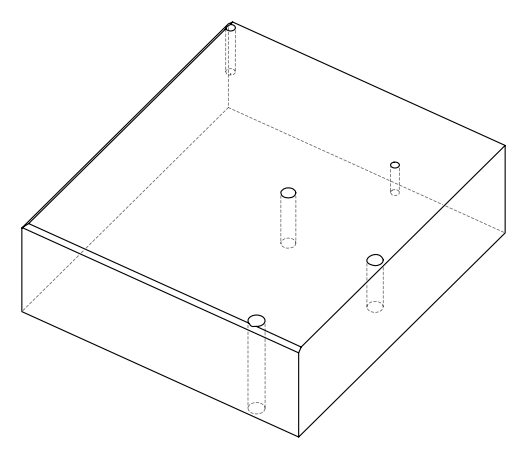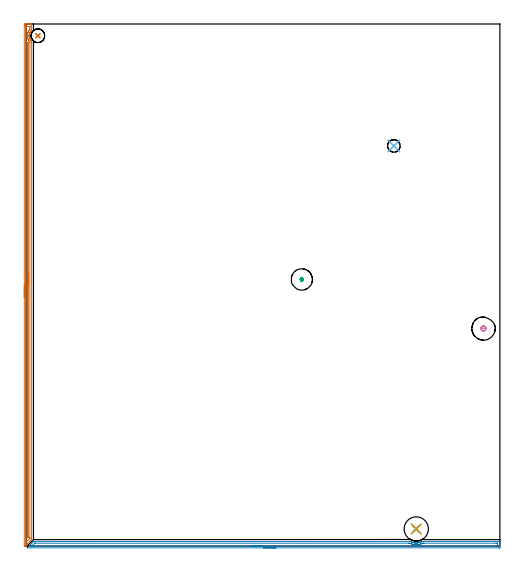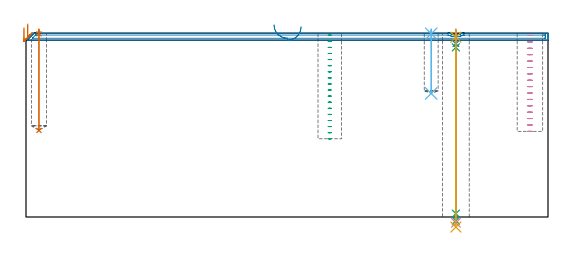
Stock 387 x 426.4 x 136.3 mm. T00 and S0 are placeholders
(PLAN: 13 operations, 8 tool changes, 21 min)
(1 AREA_MILL | FG_CHAMFER_SURFACE | UGT0205_001 | 10.25 min | 7677 mm3)
(2 AREA_MILL_1 | FG_CHAMFER_SURFACE_1 | UGT0205_001 | 6.34 min | 5174 mm3)
(3 MILL_BLIND_HOLE_FROM_SOLID_MATERIAL | STEP1POCKET | UGT0201_133 | Spiral | 0.83 min | 18617 mm3)
(4 MILL_BLIND_HOLE_FROM_SOLID_MATERIAL_1 | STEP1POCKET_1 | UGT0201_133 | Spiral | 1.2 min | 20417 mm3)
(5 SPOT_DRILL | STEP1HOLE | NXT0321_9005460120000 | 0.05 min | 186 mm3)
(6 SPOT_DRILL_1 | STEP1POCKET_2 | NXT0321_9005460120000 | 0.03 min | 5 mm3)
(7 SPOT_DRILL_2 | STEP1POCKET_3 | NXT0321_9005460120000 | 0.03 min | 3 mm3)
(8 DRILL_BLIND_HOLE_INTO_CENTER | STEP1HOLE | NXT0301_023 | 0.04 min | 100 mm3)
(9 GUN_DRILL_THROUGH_HOLE | STEP1HOLE | UGT0307_001 | 0.6 min | 2490 mm3)
(10 SPADE_DRILL_TO_ENLARGE_THROUGH_HOLE | STEP1HOLE | UGT0306_003 | 0.57 min | 13894 mm3)
(11 DRILL_TO_ENLARGE_THROUGH_HOLE | STEP1HOLE | UGT0301_264 | 0.58 min | 25229 mm3)
(12 DRILL_BLIND_HOLE_INTO_CENTER_1 | STEP1POCKET_2 | NXT0301_074 | 0.19 min | 3599 mm3)
(13 DRILL_BLIND_HOLE_INTO_CENTER_2 | STEP1POCKET_3 | UGT0301_223 | 0.3 min | 6843 mm3)
(TOOL UGT0205_001 | Chamfer Mill 20 x 3 x 45 deg. | D20 FL50 Z2)
(TOOL UGT0201_133 | Carbide End Mill 15.0 | D15 FL30 Z4)
(TOOL NXT0321_9005460120000 | NC Spot Drill, 142deg, 12mm, Carbide, Uncoated | D12 PA142 FL30 Z2)
(TOOL NXT0301_023 | Carbide Drill 5.2mm [860.1-0520-016A1-MM 2214] | D5.2 PA140 FL28 Z2)
(TOOL UGT0307_001 | Gun Drill 5 mm | D5 PA130 FL24 Z1)
(TOOL UGT0306_003 | Spade Drill 12.5mm | D12.5 PA132 FL10 Z2)
(TOOL UGT0301_264 | Twist Drill 19.8 mm | D19.8 PA118 FL140 Z2)
(TOOL NXT0301_074 | Carbide Drill 10.3mm [860.1-1030-031A1-MM 2214] | D10.3 PA140 FL55 Z2)
(TOOL UGT0301_223 | Twist Drill 11.2 mm | D11.2 PA118 FL90 Z2)
(OP 1 AREA_MILL)
G17 G21 G94 G90
T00 M6
G54
G17 G0 G90 X-1.5 Y203.2 S1061 M3
G43 Z146.3 H0
Z140.3
G94 G1 Y203.238 Z139.428 F250.
Y203.352 Z138.564
Y203.541 Z137.712
Y203.803 Z136.88
Y204.137 Z136.074
Y204.54 Z135.3
Y205.008 Z134.564
Y205.54 Z133.872
Y206.129 Z133.229
Y206.772 Z132.64
Y207.464 Z132.109
Y208.2 Z131.64
Y208.974 Z131.237
Y209.78 Z130.903
Y210.612 Z130.641
Y211.463 Z130.452
Y212.328 Z130.338
Y213.2 Z130.3
Y425.271
X-1.499 Y425.784 Z130.301
X-1.496 Y426.16 Z130.302
X-1.492 Y426.39 Z130.304
X-1.127 Y426.4 Z130.669
X1.5 Z133.294
X2.044 Z133.84
X2.376 Z134.172
X2.919 Z134.715
X3.252 Z135.046
X4.218 Z136.017
X4.361 Y426.397 Z136.154
X4.498 Y426.39 Z136.288
X4.5 Y426.23 Z136.3
X4.497 Y421.314 Z136.297
X4.501 Y421.148 Z136.293
X4.484 Y421.083 Z136.275
X4.446 Y421.039 Z136.238
X4.388 Y420.987 Z136.185
X4.303 Y420.91 Z136.101
X4.186 Y420.794 Z135.984
X4.039 Y420.649 Z135.838
X3.87 Y420.466 Z135.67
X3.76 Y420.333 Z135.56
X3.544 Y420.031 Z135.342
X3.447 Y419.896 Z135.245
X3.252 Y419.574 Z135.05
X3.17 Y419.44 Z134.969
X3.093 Y419.288 Z134.892
X3.001 Y419.106 Z134.798
X2.887 Y418.83 Z134.686
X2.787 Y418.547 Z134.587
X2.689 Y418.192 Z134.486
X2.664 Y418.103 Z134.462
X2.576 Y417.654 Z134.375
X2.521 Y417.209 Z134.321
X2.513 Y417.075 Z134.312
X2.508 Y416.985 Z134.305
X2.509 Y416.852 Z134.297
X2.507 Y416.824 Z134.301
Y416.817
X2.506 Y416.805 Z134.3
X2.508 Y416.761 Z134.296
X2.509 Y416.642 Z134.304
Y416.592 Z134.307
X2.51 Y416.537 Z134.309
X2.529 Y416.314 Z134.326
X2.578 Y415.959 Z134.372
X2.589 Y415.869 Z134.387
X2.667 Y415.512 Z134.46
X2.685 Y415.42 Z134.481
X2.813 Y414.976 Z134.611
X2.902 Y414.732 Z134.701
X2.929 Y414.666 Z134.728
X3. Y414.494 Z134.8
X3.169 Y414.172 Z134.965
X3.215 Y414.083 Z135.012
X3.342 Y413.88 Z135.139
X3.5 Y413.627 Z135.298
X3.822 Y413.19 Z135.621
X3.87 Y413.133 Z135.669
X4.239 Y412.755 Z136.037
X4.428 Y412.576 Z136.224
X4.497 Y412.504 Z136.289
X4.5 Y412.386 Z136.3
Y5.975
X4.495 Y5.198 Z136.291
X4.384 Y5.082 Z136.181
X3.936 Y4.636 Z135.735
X2.596 Y3.296 Z134.395
X1.256 Y1.956 Z133.055
X0.81 Y1.509 Z132.608
X0.274 Y0.973 Z132.073
X0.04 Y0.739 Z131.837
X-0.082 Y0.616 Z131.715
X-0.531 Y0.169 Z131.268
X-0.69 Y0.016 Z131.11
X-0.699 Y0.01 Z131.1
X-1.022 Y0. Z130.778
X-1.349 Z130.45
X-1.494 Y0.01 Z130.305
X-1.5 Y0.039 Z130.3
Y213.2
X-0.086 Z131.714
X-0.085 Y423.827 Z131.715
X-0.084 Y423.997 Z131.716
X-0.079 Y424.358 Z131.721
X-0.072 Y424.39 Z131.728
X-0.007 Y424.394 Z131.793
X0.098 Y424.398 Z131.898
X0.23 Y424.4 Z132.03
X2.858 Y424.399 Z134.658
X3.024 Y424.395 Z134.824
X3.055 Y424.391 Z134.855
X3.078 Y424.385 Z134.878
X3.079 Y424.348 Z134.879
X3.083 Y424.169 Z134.883
Y423.104
X3.079 Y422.387 Z134.879
X3.076 Y422.211 Z134.876
X3.066 Y422.127 Z134.866
X2.796 Y421.782 Z134.596
X2.454 Y421.318 Z134.254
X2.422 Y421.271 Z134.222
X2.376 Y421.198 Z134.176
X2.09 Y420.716 Z133.89
X1.937 Y420.425 Z133.737
X1.792 Y420.127 Z133.592
X1.561 Y419.531 Z133.361
X1.5 Y419.363 Z133.3
X1.344 Y418.797 Z133.144
X1.308 Y418.638 Z133.108
X1.197 Y418.054 Z132.997
X1.159 Y417.745 Z132.959
X1.111 Y417.249 Z132.911
X1.096 Y416.852 Z132.896
X1.108 Y416.358 Z132.908
X1.143 Y415.959 Z132.943
X1.231 Y415.34 Z133.031
X1.288 Y415.065 Z133.088
X1.327 Y414.886 Z133.127
X1.5 Y414.232 Z133.3
X1.526 Y414.145 Z133.326
X1.733 Y413.615 Z133.533
X1.885 Y413.279 Z133.685
X2.055 Y412.952 Z133.855
X2.376 Y412.404 Z134.176
X2.385 Y412.39 Z134.185
X2.408 Y412.353 Z134.208
X2.906 Y411.678 Z134.706
X3.057 Y411.493 Z134.857
X3.076 Y411.464 Z134.876
X3.08 Y411.445 Z134.88
X3.083 Y411.402 Z134.883
X3.085 Y411.311 Z134.885
Y6.869
X3.084 Y6.507 Z134.884
X3.081 Y6.326 Z134.881
X3.079 Y6.24 Z134.879
X3.036 Y6.195 Z134.836
X2.824 Y5.975 Z134.624
X0.146 Y3.296 Z131.946
X-0.029 Y3.125 Z131.771
X-0.058 Y3.098 Z131.742
X-0.075 Y3.085 Z131.725
X-0.079 Y3.12 Z131.721
X-0.083 Y3.296 Z131.717
X-0.085 Y3.663 Z131.715
X-0.086 Y4.02 Z131.714
Y213.2
X1.328 Z133.128
X1.329 Y410.599 Z133.129
X1.331 Y410.772 Z133.131
X1.335 Y410.949 Z133.135
X1.34 Y411.029 Z133.14
X1.421 Y410.918 Z133.221
X1.5 Y410.809 Z133.3
X1.645 Y410.599 Z133.445
X1.665 Y410.552 Z133.465
X1.667 Y410.511 Z133.467
X1.67 Y410.426 Z133.47
X1.671 Y409.706 Z133.471
X1.672 Y409.531 Z133.472
X1.671 Y7.762 Z133.471
X1.67 Y7.588 Z133.47
X1.667 Y7.412 Z133.467
X1.665 Y7.299 Z133.465
X1.626 Y7.237 Z133.426
X1.5 Y7.108 Z133.3
X1.38 Y6.991 Z133.18
X1.335 Y7.016 Z133.135
X1.333 Y7.039 Z133.133
X1.329 Y7.762 Z133.129
Y7.937
X1.328 Y213.2 Z133.128
Y214.072 Z133.167
Y214.936 Z133.28
Y215.788 Z133.469
Y216.62 Z133.732
Y217.426 Z134.065
Y218.2 Z134.468
Y218.936 Z134.937
Y219.628 Z135.468
Y220.271 Z136.057
Y220.86 Z136.701
Y221.391 Z137.393
Y221.86 Z138.128
Y222.263 Z138.902
Y222.597 Z139.708
Y222.859 Z140.54
Y223.048 Z141.392
Y223.162 Z142.257
Y223.2 Z143.128
G0 Z146.3
M5
M2
(OP 2 AREA_MILL_1)
G17 G21 G94 G90
T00 M6
G54
G17 G0 G90 X203.9 Y-1.5 S1061 M3
G43 Z146.3 H0
Z141.1
G94 G1 X203.862 Z140.228 F250.
X203.748 Z139.364
X203.559 Z138.512
X203.297 Z137.68
X202.963 Z136.874
X202.56 Z136.1
X202.092 Z135.364
X201.561 Z134.672
X200.971 Z134.029
X200.328 Z133.44
X199.636 Z132.908
X198.9 Z132.44
X198.126 Z132.037
X197.32 Z131.703
X196.488 Z131.441
X195.637 Z131.252
X194.772 Z131.138
X193.9 Z131.1
X0.969
X0.819 Y-1.493 Z131.106
X0.969 Y-1.334 Z131.266
X1.182 Y-1.118 Z131.482
X1.205 Y-1.095 Z131.505
X1.863 Y-0.437 Z132.162
X2.756 Y0.456 Z133.055
X3.545 Y1.246 Z133.844
X3.649 Y1.351 Z133.947
X3.98 Y1.68 Z134.28
X4.2 Y1.9 Z134.5
X4.424 Y2.124 Z134.723
X4.542 Y2.244 Z134.84
X4.716 Y2.417 Z135.015
X4.989 Y2.69 Z135.288
X5.154 Y2.856 Z135.451
X5.316 Y3.017 Z135.615
X5.435 Y3.136 Z135.734
X5.593 Y3.295 Z135.89
X5.882 Y3.582 Z136.179
X5.998 Y3.695 Z136.291
X6.775 Y3.7 Z136.3
X313.142
X313.979 Y3.693 Z136.292
X314.035 Y3.668 Z136.267
X314.202 Y3.588 Z136.187
X314.42 Y3.48 Z136.079
X314.836 Y3.295 Z135.893
X314.869 Y3.28 Z135.878
X315.375 Y3.085 Z135.68
X315.494 Y3.037 Z135.635
X315.627 Y2.991 Z135.59
X315.762 Y2.951 Z135.546
X315.821 Y2.936 Z135.529
X316.11 Y2.856 Z135.45
X316.207 Y2.83 Z135.423
X316.268 Y2.815 Z135.409
X316.655 Y2.721 Z135.32
X316.713 Y2.71 Z135.31
X317.1 Y2.637 Z135.237
X317.561 Y2.574 Z135.173
X317.581 Y2.572 Z135.17
X317.608 Y2.57 Z135.167
X317.755 Y2.556 Z135.154
X317.994 Y2.533 Z135.13
X318.29 Y2.521 Z135.113
X318.31 Y2.519 Z135.112
X318.437 Y2.515 Z135.103
X318.469 Y2.512 Z135.105
X318.833 Y2.511 Z135.103
X318.888 Y2.51 Z135.105
X318.975 Y2.517
X319.293 Y2.527 Z135.123
X319.333 Y2.528 Z135.126
X319.78 Y2.566 Z135.166
X320.226 Y2.626 Z135.225
X320.673 Y2.707 Z135.306
X320.84 Y2.745 Z135.343
X321.119 Y2.809 Z135.405
X321.514 Y2.917 Z135.512
X321.627 Y2.953 Z135.547
X321.794 Y3.003 Z135.6
X321.906 Y3.037 Z135.635
X322.011 Y3.075 Z135.672
X322.46 Y3.251 Z135.849
X322.904 Y3.445 Z136.042
X322.967 Y3.476 Z136.073
X323.339 Y3.657 Z136.257
X323.414 Y3.689 Z136.289
X323.427 Y3.693 Z136.293
X323.86 Y3.7 Z136.3
X386.831
X386.99 Y3.698 Z136.288
X386.997 Y3.549 Z136.142
X387. Y3.393 Z135.993
Y3.083 Z135.682
Y2.417 Z135.012
Y1.206 Z133.803
Y0.661 Z133.255
Y-0.823 Z131.773
X386.996 Y-1.095 Z131.501
X386.99 Y-1.492 Z131.105
X386.791 Y-1.495 Z131.102
X386.384 Y-1.5 Z131.1
X193.9
Y-0.086 Z132.514
X4.989 Y-0.085 Z132.515
X4.854
X4.737 Y-0.081 Z132.519
X4.688 Y-0.079 Z132.521
X4.689 Y-0.073 Z132.527
X4.761 Y0.006 Z132.606
X4.842 Y0.09 Z132.69
X4.989 Y0.239 Z132.839
X6.775 Y2.025 Z134.625
X6.977 Y2.219 Z134.819
X7.026 Y2.264 Z134.864
X7.055 Y2.279 Z134.879
X7.099 Y2.281 Z134.881
X7.289 Y2.284 Z134.884
X7.668 Y2.285 Z134.885
X7.802 Y2.286 Z134.886
X312.383 Y2.285 Z134.885
X313.142 Y2.28 Z134.88
X313.283 Y2.279 Z134.879
X314.035 Y1.993 Z134.593
X314.733 Y1.731 Z134.331
X314.928 Y1.67 Z134.27
X315.38 Y1.539 Z134.139
X315.821 Y1.43 Z134.03
X315.965 Y1.397 Z133.997
X316.715 Y1.257 Z133.857
X317.05 Y1.209 Z133.809
X317.608 Y1.149 Z133.749
X318.035 Y1.119 Z133.719
X318.501 Y1.101 Z133.701
X318.947
X319.394 Y1.12 Z133.72
X319.791 Y1.149 Z133.749
X320.287 Y1.202 Z133.802
X320.59 Y1.242 Z133.842
X321.181 Y1.346 Z133.946
X321.342 Y1.38 Z133.98
X322.025 Y1.539 Z134.139
X322.074 Y1.553 Z134.153
X322.744 Y1.758 Z134.358
X322.84 Y1.79 Z134.39
X322.967 Y1.837 Z134.437
X323.387 Y2.004 Z134.604
X323.86 Y2.197 Z134.797
X324.019 Y2.261 Z134.861
X324.091 Y2.279 Z134.879
X324.184 Y2.281 Z134.881
X324.374 Y2.284 Z134.884
X324.753 Y2.286 Z134.886
X324.887
X383.838
X384.598 Y2.285 Z134.885
X384.733 Y2.284 Z134.884
X384.953 Y2.279 Z134.879
X384.991 Y2.27 Z134.87
X384.995 Y2.241 Z134.841
X384.997 Y2.21 Z134.81
X384.999 Y2.022 Z134.622
X385. Y1.539 Z134.139
Y1.144 Z133.744
X384.996 Y0.661 Z133.261
X384.991 Y0.275 Z132.875
X384.968 Y-0.079 Z132.521
X384.598 Y-0.084 Z132.516
X384.463 Y-0.085 Z132.515
X193.9 Y-0.086 Z132.514
X193.029 Z132.552
X192.164 Z132.666
X191.312 Z132.855
X190.48 Z133.117
X189.674 Z133.451
X188.9 Z133.854
X188.164 Z134.323
X187.472 Z134.854
X186.829 Z135.443
X186.24 Z136.086
X185.709 Z136.778
X185.24 Z137.514
X184.837 Z138.288
X184.503 Z139.094
X184.241 Z139.926
X184.052 Z140.778
X183.938 Z141.643
X183.9 Z142.514
G0 Z146.3
M5
M2
(OP 3 MILL_BLIND_HOLE_FROM_SOLID_MATERIAL)
G17 G21 G94 G90
T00 M6
G54
G17 G0 G90 X225.2 Y217.7 S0 M3
G43 Z146.3 H0
Z134.783
G94 G3 X225.8 Y218.3 R0.6 F250.
X225.2 Y218.9 R0.6
X224. Y217.7 R1.2
X225.2 Y218.9 R-1.2
X224.6 Y218.3 R0.6
X225.2 Y217.7 R0.6
G0 Z130.267
G3 X225.8 Y218.3 R0.6
X225.2 Y218.9 R0.6
X224. Y217.7 R1.2
X225.2 Y218.9 R-1.2
X224.6 Y218.3 R0.6
X225.2 Y217.7 R0.6
G0 Z125.75
G3 X225.8 Y218.3 R0.6
X225.2 Y218.9 R0.6
X224. Y217.7 R1.2
X225.2 Y218.9 R-1.2
X224.6 Y218.3 R0.6
X225.2 Y217.7 R0.6
G0 Z121.233
G3 X225.8 Y218.3 R0.6
X225.2 Y218.9 R0.6
X224. Y217.7 R1.2
X225.2 Y218.9 R-1.2
X224.6 Y218.3 R0.6
X225.2 Y217.7 R0.6
G0 Z116.717
G3 X225.8 Y218.3 R0.6
X225.2 Y218.9 R0.6
X224. Y217.7 R1.2
X225.2 Y218.9 R-1.2
X224.6 Y218.3 R0.6
X225.2 Y217.7 R0.6
G0 Z112.2
G3 X225.8 Y218.3 R0.6
X225.2 Y218.9 R0.6
X224. Y217.7 R1.2
X225.2 Y218.9 R-1.2
X224.6 Y218.3 R0.6
X225.2 Y217.7 R0.6
G0 Z107.683
G3 X225.8 Y218.3 R0.6
X225.2 Y218.9 R0.6
X224. Y217.7 R1.2
X225.2 Y218.9 R-1.2
X224.6 Y218.3 R0.6
X225.2 Y217.7 R0.6
G0 Z103.167
G3 X225.8 Y218.3 R0.6
X225.2 Y218.9 R0.6
X224. Y217.7 R1.2
X225.2 Y218.9 R-1.2
X224.6 Y218.3 R0.6
X225.2 Y217.7 R0.6
G0 Z98.65
G3 X225.8 Y218.3 R0.6
X225.2 Y218.9 R0.6
X224. Y217.7 R1.2
X225.2 Y218.9 R-1.2
X224.6 Y218.3 R0.6
X225.2 Y217.7 R0.6
G0 Z94.133
G3 X225.8 Y218.3 R0.6
X225.2 Y218.9 R0.6
X224. Y217.7 R1.2
X225.2 Y218.9 R-1.2
X224.6 Y218.3 R0.6
X225.2 Y217.7 R0.6
G0 Z89.617
G3 X225.8 Y218.3 R0.6
X225.2 Y218.9 R0.6
X224. Y217.7 R1.2
X225.2 Y218.9 R-1.2
X224.6 Y218.3 R0.6
X225.2 Y217.7 R0.6
G0 Z85.1
G3 X225.8 Y218.3 R0.6
X225.2 Y218.9 R0.6
X224. Y217.7 R1.2
X225.2 Y218.9 R-1.2
X224.6 Y218.3 R0.6
X225.2 Y217.7 R0.6
G0 Z80.583
G3 X225.8 Y218.3 R0.6
X225.2 Y218.9 R0.6
X224. Y217.7 R1.2
X225.2 Y218.9 R-1.2
X224.6 Y218.3 R0.6
X225.2 Y217.7 R0.6
G0 Z76.067
G3 X225.8 Y218.3 R0.6
X225.2 Y218.9 R0.6
X224. Y217.7 R1.2
X225.2 Y218.9 R-1.2
X224.6 Y218.3 R0.6
X225.2 Y217.7 R0.6
G0 Z71.55
G3 X225.8 Y218.3 R0.6
X225.2 Y218.9 R0.6
X224. Y217.7 R1.2
X225.2 Y218.9 R-1.2
X224.6 Y218.3 R0.6
X225.2 Y217.7 R0.6
G0 Z67.033
G3 X225.8 Y218.3 R0.6
X225.2 Y218.9 R0.6
X224. Y217.7 R1.2
X225.2 Y218.9 R-1.2
X224.6 Y218.3 R0.6
X225.2 Y217.7 R0.6
G0 Z62.517
G3 X225.8 Y218.3 R0.6
X225.2 Y218.9 R0.6
X224. Y217.7 R1.2
X225.2 Y218.9 R-1.2
X224.6 Y218.3 R0.6
X225.2 Y217.7 R0.6
G0 Z58.
G3 X225.8 Y218.3 R0.6
X225.2 Y218.9 R0.6
X224. Y217.7 R1.2
X225.2 Y218.9 R-1.2
X224.6 Y218.3 R0.6
X225.2 Y217.7 R0.6
G0 Z146.3
M5
M2
(OP 4 MILL_BLIND_HOLE_FROM_SOLID_MATERIAL_1)
G17 G21 G94 G90
T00 M6
G54
G17 G0 G90 X373.6 Y177.6 S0 M3
G43 Z146.3 H0
Z134.563
G94 G3 X374.544 Y178.606 R0.946 F250.
X373.478 Y179.546 R1.006
X371.654 Y177.478 R1.95
X373.478 Y179.546 R-1.95
X372.566 Y178.512 R0.975
X373.6 Y177.6 R0.975
G0 Z129.825
G3 X374.544 Y178.606 R0.946
X373.478 Y179.546 R1.006
X371.654 Y177.478 R1.95
X373.478 Y179.546 R-1.95
X372.566 Y178.512 R0.975
X373.6 Y177.6 R0.975
G0 Z125.088
G3 X374.544 Y178.606 R0.946
X373.478 Y179.546 R1.006
X371.654 Y177.478 R1.95
X373.478 Y179.546 R-1.95
X372.566 Y178.512 R0.975
X373.6 Y177.6 R0.975
G0 Z120.35
G3 X374.544 Y178.606 R0.946
X373.478 Y179.546 R1.006
X371.654 Y177.478 R1.95
X373.478 Y179.546 R-1.95
X372.566 Y178.512 R0.975
X373.6 Y177.6 R0.975
G0 Z115.613
G3 X374.544 Y178.606 R0.946
X373.478 Y179.546 R1.006
X371.654 Y177.478 R1.95
X373.478 Y179.546 R-1.95
X372.566 Y178.512 R0.975
X373.6 Y177.6 R0.975
G0 Z110.875
G3 X374.544 Y178.606 R0.946
X373.478 Y179.546 R1.006
X371.654 Y177.478 R1.95
X373.478 Y179.546 R-1.95
X372.566 Y178.512 R0.975
X373.6 Y177.6 R0.975
G0 Z106.138
G3 X374.544 Y178.606 R0.946
X373.478 Y179.546 R1.006
X371.654 Y177.478 R1.95
X373.478 Y179.546 R-1.95
X372.566 Y178.512 R0.975
X373.6 Y177.6 R0.975
G0 Z101.4
G3 X374.544 Y178.606 R0.946
X373.478 Y179.546 R1.006
X371.654 Y177.478 R1.95
X373.478 Y179.546 R-1.95
X372.566 Y178.512 R0.975
X373.6 Y177.6 R0.975
G0 Z96.663
G3 X374.544 Y178.606 R0.946
X373.478 Y179.546 R1.006
X371.654 Y177.478 R1.95
X373.478 Y179.546 R-1.95
X372.566 Y178.512 R0.975
X373.6 Y177.6 R0.975
G0 Z91.925
G3 X374.544 Y178.606 R0.946
X373.478 Y179.546 R1.006
X371.654 Y177.478 R1.95
X373.478 Y179.546 R-1.95
X372.566 Y178.512 R0.975
X373.6 Y177.6 R0.975
G0 Z87.188
G3 X374.544 Y178.606 R0.946
X373.478 Y179.546 R1.006
X371.654 Y177.478 R1.95
X373.478 Y179.546 R-1.95
X372.566 Y178.512 R0.975
X373.6 Y177.6 R0.975
G0 Z82.45
G3 X374.544 Y178.606 R0.946
X373.478 Y179.546 R1.006
X371.654 Y177.478 R1.95
X373.478 Y179.546 R-1.95
X372.566 Y178.512 R0.975
X373.6 Y177.6 R0.975
G0 Z77.713
G3 X374.544 Y178.606 R0.946
X373.478 Y179.546 R1.006
X371.654 Y177.478 R1.95
X373.478 Y179.546 R-1.95
X372.566 Y178.512 R0.975
X373.6 Y177.6 R0.975
G0 Z72.975
G3 X374.544 Y178.606 R0.946
X373.478 Y179.546 R1.006
X371.654 Y177.478 R1.95
X373.478 Y179.546 R-1.95
X372.566 Y178.512 R0.975
X373.6 Y177.6 R0.975
G0 Z68.238
G3 X374.544 Y178.606 R0.946
X373.478 Y179.546 R1.006
X371.654 Y177.478 R1.95
X373.478 Y179.546 R-1.95
X372.566 Y178.512 R0.975
X373.6 Y177.6 R0.975
G0 Z63.5
G3 X374.544 Y178.606 R0.946
X373.478 Y179.546 R1.006
X371.654 Y177.478 R1.95
X373.478 Y179.546 R-1.95
X372.566 Y178.512 R0.975
X373.6 Y177.6 R0.975
G0 Z146.3
M5
M2
(OP 5 SPOT_DRILL)
G17 G21 G94 G90
T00 M6
G54
G17 G0 G90 X318.7 Y13.9 S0 M3
G43 Z146.3 H0
G94 G81 G98 Z133.3 F250. R139.3
G80
M5
M2
(OP 6 SPOT_DRILL_1)
G17 G21 G94 G90
T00 M6
G54
G17 G0 G90 X300.4 Y326.8 S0 M3
G43 Z146.3 H0
G94 G81 G98 Z135.857 F250. R139.3
G80
M5
M2
(OP 7 SPOT_DRILL_2)
G17 G21 G94 G90
T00 M6
G54
G17 G0 G90 X9.6 Y416.8 S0 M3
G43 Z146.3 H0
G94 G81 G98 Z135.818 F250. R139.3
G80
M5
M2
(OP 8 DRILL_BLIND_HOLE_INTO_CENTER)
G17 G21 G94 G90
T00 M6
G54
G17 G0 G90 X318.7 Y13.9 S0 M3
G43 Z146.3 H1
G94 G81 G98 Z128.5 F250. R138.3
G80
M5
M2
(OP 9 GUN_DRILL_THROUGH_HOLE)
G17 G21 G94 G90
T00 M6
G54
G17 G0 G90 X318.7 Y13.9 M8
G43 Z146.3 H0
Z134.162
S716 M3
G94 G1 Z125.744 F125. M26
G4 X.084
Z2.5 F250.
G4 X.084
Z-2.666 F125.
G4 X.084
M5
M9
G0 Z134.162
Z146.3
M2
(OP 10 SPADE_DRILL_TO_ENLARGE_THROUGH_HOLE)
G17 G21 G94 G90
T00 M6
G54
G17 G0 G90 X318.7 Y13.9 S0 M3
G43 Z146.3 H0
G94 G73 G98 Z-4.283 F250. Q11.715 R138.3
G80
M5
M2
(OP 11 DRILL_TO_ENLARGE_THROUGH_HOLE)
G17 G21 G94 G90
T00 M6
G54
G17 G0 G90 X318.7 Y13.9 S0 M3
G43 Z146.3 H0
G94 G73 G98 Z-7.449 F250. Q17.969 R138.3
G80
M5
M2
(OP 12 DRILL_BLIND_HOLE_INTO_CENTER_1)
G17 G21 G94 G90
T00 M6
G54
G17 G0 G90 X300.4 Y326.8 S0 M3
G43 Z146.3 H1
G94 G81 G98 Z91.6 F250. R138.3
G80
M5
M2
(OP 13 DRILL_BLIND_HOLE_INTO_CENTER_2)
G17 G21 G94 G90
T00 M6
G54
G17 G0 G90 X9.6 Y416.8 S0 M3
G43 Z146.3 H0
G94 G81 G98 Z64.2 F250. R138.3
G80
M5
M2
